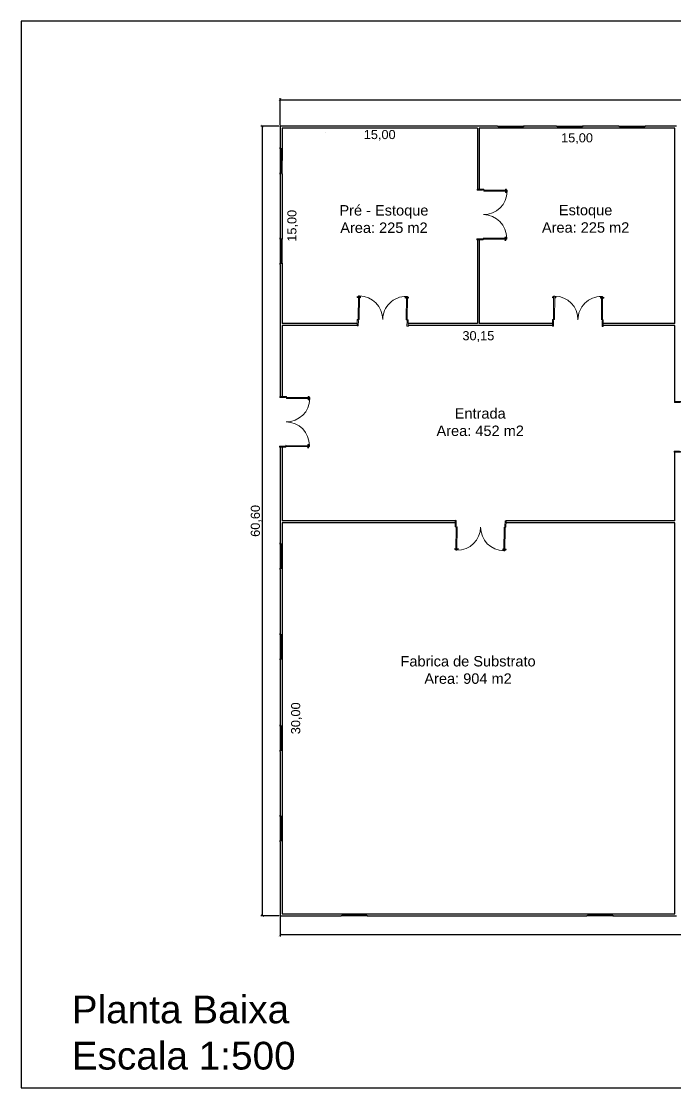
# Model space of a CAD drawing. Header units: millimetres. Extents: x 2943 to 3068, y 1960 to 2042.
# Drawn here: x 2942.8 to 2993.1, y 1960.2 to 2042.1 of the extents above; entities that cross this region are included whole.
import ezdxf

# ---------------------------------------------------------------- set-up
doc = ezdxf.new("R2010")
doc.units = ezdxf.units.MM
doc.styles.get("Standard").update_dxf_attribs({"font": 'arial.ttf'})
doc.dimstyles.new('cotas externas', dxfattribs={"dimtxt": 0.7, "dimasz": 0.2, "dimexe": 0.125, "dimexo": 0.0625, "dimgap": 0.0625, "dimtad": 1, "dimzin": 1, "dimtxsty": 'Standard', "dimblk": 'ARCHTICK', "dimcen": 0.2, "dimadec": 0, "dimazin": 0, "dimtfac": 1, "dimtmove": 0, "dimatfit": 3, "dimfxl": 1, "dimarcsym": 0})
doc.dimstyles.new('cotas internas', dxfattribs={"dimtxt": 0.7, "dimasz": 2.5, "dimexe": 1.25, "dimexo": 0.625, "dimgap": 0.0625, "dimtad": 1, "dimzin": 1, "dimtxsty": 'Standard', "dimcen": 2.5, "dimse1": 1, "dimse2": 1, "dimsd1": 1, "dimsd2": 1, "dimadec": 0, "dimazin": 0, "dimtfac": 1, "dimtmove": 0, "dimatfit": 3, "dimfxl": 1, "dimarcsym": 0})

# ---------------------------------------------------------------- blocks, each defined once
blk = doc.blocks.new('*D22')
at = {"layer": 'Defpoints', "color": 0, "transparency": 16777216}
for p in [(2962.852, 2033.873), (2977.852, 2033.873), (2977.852, 2032.828)]:
    blk.add_point(p, dxfattribs=at)
at = {"color": 0, "transparency": 16777216, "insert": (2970.352, 2033.311), "char_height": 0.7, "attachment_point": 5}
blk.add_mtext('15,00', dxfattribs=at)
blk = doc.blocks.new('_ArchTick')
at = {"color": 0, "linetype": 'ByBlock', "const_width": 0.15}
blk.add_lwpolyline([(-0.5, -0.5), (0.5, 0.5)], dxfattribs=at)
blk = doc.blocks.new('*D25')
at = {"color": 0, "lineweight": -2, "transparency": 16777216}
for p, q in [((2962.702, 2034.085), (2962.702, 2036.168)), ((3043.302, 2034.085), (3043.302, 2036.168)), ((2962.702, 2036.043), (3043.302, 2036.043))]:
    blk.add_line(p, q, dxfattribs=at)
at = {"layer": 'Defpoints', "color": 0, "transparency": 16777216}
for p in [(3043.302, 2036.043), (2962.702, 2034.023), (3043.302, 2034.023)]:
    blk.add_point(p, dxfattribs=at)
at = {"color": 0, "lineweight": -2, "transparency": 16777216, "xscale": 0.2, "yscale": 0.2, "zscale": 0.2, "rotation": 180}
blk.add_blockref('_ArchTick', (2962.702, 2036.043), dxfattribs=at)
at = {"color": 0, "lineweight": -2, "transparency": 16777216, "xscale": 0.2, "yscale": 0.2, "zscale": 0.2}
blk.add_blockref('_ArchTick', (3043.302, 2036.043), dxfattribs=at)
at = {"color": 0, "transparency": 16777216, "insert": (3003.002, 2036.526), "char_height": 0.7, "attachment_point": 5}
blk.add_mtext('80,60', dxfattribs=at)
blk = doc.blocks.new('*D28')
at = {"color": 0, "lineweight": -2, "transparency": 16777216}
for p, q in [((2962.64, 2034.023), (2961.226, 2034.023)), ((2961.351, 1973.423), (2961.351, 2034.023)), ((2962.64, 1973.423), (2961.226, 1973.423))]:
    blk.add_line(p, q, dxfattribs=at)
at = {"layer": 'Defpoints', "color": 0, "transparency": 16777216}
for p in [(2961.351, 2034.023), (2962.702, 2034.023), (2962.702, 1973.423)]:
    blk.add_point(p, dxfattribs=at)
at = {"color": 0, "lineweight": -2, "transparency": 16777216, "xscale": 0.2, "yscale": 0.2, "zscale": 0.2}
for p, rotation in [((2961.351, 2034.023), 90), ((2961.351, 1973.423), 270)]:
    blk.add_blockref('_ArchTick', p, dxfattribs=dict(at, rotation=rotation))
at = {"color": 0, "transparency": 16777216, "insert": (2960.868, 2003.723), "char_height": 0.7, "attachment_point": 5, "rotation": 90}
blk.add_mtext('60,60', dxfattribs=at)
blk = doc.blocks.new('*D30')
at = {"color": 0, "lineweight": -2, "transparency": 16777216}
for p, q in [((2962.702, 1973.36), (2962.702, 1971.823)), ((3043.302, 1973.36), (3043.302, 1971.823)), ((3043.302, 1971.948), (2962.702, 1971.948))]:
    blk.add_line(p, q, dxfattribs=at)
at = {"layer": 'Defpoints', "color": 0, "transparency": 16777216}
for p in [(2962.702, 1973.423), (3043.302, 1973.423), (2962.702, 1971.948)]:
    blk.add_point(p, dxfattribs=at)
at = {"color": 0, "lineweight": -2, "transparency": 16777216, "xscale": 0.2, "yscale": 0.2, "zscale": 0.2, "rotation": 180}
blk.add_blockref('_ArchTick', (2962.702, 1971.948), dxfattribs=at)
at = {"color": 0, "lineweight": -2, "transparency": 16777216, "xscale": 0.2, "yscale": 0.2, "zscale": 0.2}
blk.add_blockref('_ArchTick', (3043.302, 1971.948), dxfattribs=at)
at = {"color": 0, "transparency": 16777216, "insert": (3003.002, 1972.431), "char_height": 0.7, "attachment_point": 5}
blk.add_mtext('80,60', dxfattribs=at)
blk = doc.blocks.new('*D31')
at = {"layer": 'Defpoints', "color": 0, "transparency": 16777216}
for p in [(2962.852, 2033.873), (2962.852, 2018.873), (2964.158, 2018.873)]:
    blk.add_point(p, dxfattribs=at)
at = {"color": 0, "transparency": 16777216, "insert": (2963.674, 2026.373), "char_height": 0.7, "attachment_point": 5, "rotation": 90}
blk.add_mtext('15,00', dxfattribs=at)
blk = doc.blocks.new('*D32')
at = {"layer": 'Defpoints', "color": 0, "transparency": 16777216}
for p in [(2978.002, 2033.873), (2993.002, 2033.873), (2993.002, 2032.575)]:
    blk.add_point(p, dxfattribs=at)
at = {"color": 0, "transparency": 16777216, "insert": (2985.502, 2033.059), "char_height": 0.7, "attachment_point": 5}
blk.add_mtext('15,00', dxfattribs=at)
blk = doc.blocks.new('*D37')
at = {"layer": 'Defpoints', "color": 0, "transparency": 16777216}
for p in [(2962.852, 2003.573), (2962.852, 1973.573), (2964.448, 1973.573)]:
    blk.add_point(p, dxfattribs=at)
at = {"color": 0, "transparency": 16777216, "insert": (2963.965, 1988.573), "char_height": 0.7, "attachment_point": 5, "rotation": 90}
blk.add_mtext('30,00', dxfattribs=at)
blk = doc.blocks.new('*D43')
at = {"layer": 'Defpoints', "color": 0, "transparency": 16777216}
for p in [(2962.852, 2018.723), (2993.002, 2018.723), (2993.002, 2017.389)]:
    blk.add_point(p, dxfattribs=at)
at = {"color": 0, "transparency": 16777216, "insert": (2977.927, 2017.872), "char_height": 0.7, "attachment_point": 5}
blk.add_mtext('30,15', dxfattribs=at)

msp = doc.modelspace()

# ---------------------------------------------------------------- linework, layer by layer
for p, q in [((3067.83, 2042.064), (2942.837, 2042.064)), ((2942.837, 2042.064), (2942.837, 2036.574)), ((2942.837, 2036.574), (2942.837, 1960.226)), ((2962.702, 2034.023), (2962.702, 2032.35)), ((2979.4, 2034.023), (2962.702, 2034.023)), ((2962.852, 2033.873), (2962.852, 2032.35)), ((2977.852, 2033.873), (2962.852, 2033.873)), ((2977.852, 2033.873), (2977.852, 2029.188)), ((2978.002, 2033.873), (2978.002, 2029.187)), ((2979.4, 2033.873), (2978.002, 2033.873)), ((2979.5, 2034.025), (2981.338, 2034.023)), ((2981.338, 2033.873), (2979.5, 2033.873)), ((2979.519, 2033.978), (2980.886, 2033.976)), ((2979.519, 2033.922), (2980.886, 2033.919)), ((2981.319, 2033.976), (2980.886, 2033.976)), ((2981.319, 2033.919), (2980.886, 2033.919)), ((2983.932, 2034.023), (2981.4, 2034.023)), ((2983.932, 2033.873), (2981.4, 2033.873)), ((2984.032, 2034.025), (2985.869, 2034.023)), ((2985.869, 2033.873), (2984.032, 2033.875)), ((2984.051, 2033.978), (2985.418, 2033.976)), ((2984.051, 2033.922), (2985.418, 2033.919)), ((2985.851, 2033.976), (2985.418, 2033.976)), ((2985.851, 2033.919), (2985.418, 2033.919)), ((2988.724, 2034.023), (2985.932, 2034.023)), ((2988.724, 2033.873), (2985.932, 2033.873)), ((2988.824, 2034.025), (2990.661, 2034.023)), ((2990.661, 2033.873), (2988.824, 2033.875)), ((2988.842, 2033.978), (2990.209, 2033.976)), ((2988.842, 2033.922), (2990.209, 2033.919)), ((2990.643, 2033.976), (2990.209, 2033.976)), ((2990.643, 2033.919), (2990.209, 2033.919)), ((2993.152, 2034.023), (2990.724, 2034.023)), ((2993.002, 2033.873), (2990.724, 2033.873)), ((2993.002, 2018.873), (2993.002, 2033.873)), ((2962.702, 2032.278), (2962.7, 2030.441)), ((2962.749, 2032.259), (2962.747, 2030.892)), ((2962.805, 2032.259), (2962.803, 2030.892)), ((2962.852, 2032.278), (2962.85, 2030.441)), ((2962.747, 2030.459), (2962.747, 2030.892)), ((2962.803, 2030.459), (2962.803, 2030.892)), ((2962.702, 2030.35), (2962.702, 2025.41)), ((2962.852, 2030.35), (2962.852, 2025.41)), ((2962.704, 2025.347), (2962.702, 2023.51)), ((2962.751, 2025.328), (2962.749, 2023.961)), ((2962.808, 2025.328), (2962.805, 2023.961)), ((2962.852, 2023.51), (2962.854, 2025.347)), ((2977.852, 2025.288), (2977.852, 2018.873)), ((2978.002, 2025.287), (2978.002, 2018.873)), ((2962.749, 2023.528), (2962.749, 2023.961)), ((2962.805, 2023.528), (2962.805, 2023.961)), ((2962.702, 2023.41), (2962.702, 2018.873)), ((2962.852, 2023.41), (2962.852, 2018.873)), ((2962.702, 2018.873), (2962.702, 2013.282)), ((2968.629, 2018.873), (2962.852, 2018.873)), ((2962.852, 2018.723), (2962.852, 2013.305)), ((2968.628, 2018.723), (2962.852, 2018.723)), ((2977.852, 2018.723), (2972.528, 2018.723)), ((2977.852, 2018.873), (2972.53, 2018.873)), ((2983.616, 2018.723), (2977.852, 2018.723)), ((2983.618, 2018.873), (2978.002, 2018.873)), ((2993.002, 2018.723), (2987.517, 2018.723)), ((2993.002, 2018.873), (2987.518, 2018.873)), ((2993.002, 2012.895), (2993.002, 2018.723)), ((2962.702, 2009.407), (2962.702, 2003.723)), ((2962.852, 2009.405), (2962.852, 2003.723)), ((2993.002, 2003.723), (2993.002, 2008.995)), ((2962.702, 2003.723), (2962.702, 2001.991)), ((2976.152, 2003.723), (2962.852, 2003.723)), ((2962.852, 2003.573), (2962.852, 2001.991)), ((2976.151, 2003.573), (2962.852, 2003.573)), ((2993.002, 2003.573), (2980.051, 2003.573)), ((2993.002, 2003.723), (2980.052, 2003.723)), ((2993.002, 1973.573), (2993.002, 2003.573)), ((2962.704, 2001.928), (2962.702, 2000.091)), ((2962.751, 2001.91), (2962.749, 2000.542)), ((2962.808, 2001.91), (2962.805, 2000.542)), ((2962.854, 2001.928), (2962.852, 2000.041)), ((2962.749, 2000.109), (2962.749, 2000.542)), ((2962.805, 2000.109), (2962.805, 2000.542)), ((2962.702, 1999.991), (2962.702, 1995.05)), ((2962.852, 1999.991), (2962.852, 1995.05)), ((2962.704, 1994.987), (2962.702, 1993.15)), ((2962.751, 1994.969), (2962.749, 1993.602)), ((2962.808, 1994.969), (2962.805, 1993.602)), ((2962.854, 1994.987), (2962.852, 1993.15)), ((2962.749, 1993.168), (2962.749, 1993.602)), ((2962.805, 1993.168), (2962.805, 1993.602)), ((2962.702, 1993.05), (2962.702, 1988.031)), ((2962.852, 1993.05), (2962.852, 1988.031)), ((2962.704, 1987.969), (2962.702, 1986.131)), ((2962.751, 1987.95), (2962.749, 1986.583)), ((2962.808, 1987.95), (2962.805, 1986.583)), ((2962.854, 1987.969), (2962.852, 1986.131)), ((2962.749, 1986.15), (2962.749, 1986.583)), ((2962.805, 1986.15), (2962.805, 1986.583)), ((2962.702, 1986.031), (2962.702, 1981.091)), ((2962.852, 1986.031), (2962.852, 1981.091)), ((2962.704, 1981.028), (2962.702, 1979.141)), ((2962.751, 1981.01), (2962.749, 1979.642)), ((2962.808, 1981.01), (2962.805, 1979.642)), ((2962.854, 1981.028), (2962.852, 1979.141)), ((2962.702, 1979.091), (2962.702, 1973.423)), ((2962.749, 1979.209), (2962.749, 1979.642)), ((2962.805, 1979.209), (2962.805, 1979.642)), ((2962.852, 1979.091), (2962.852, 1973.573)), ((2962.702, 1973.423), (2967.388, 1973.423)), ((2962.852, 1973.573), (2967.388, 1973.573)), ((2967.388, 1973.425), (2967.388, 1973.423)), ((2967.488, 1973.575), (2969.325, 1973.573)), ((2969.325, 1973.423), (2967.488, 1973.423)), ((2967.506, 1973.528), (2968.873, 1973.526)), ((2967.506, 1973.472), (2968.873, 1973.469)), ((2969.307, 1973.526), (2968.873, 1973.526)), ((2969.307, 1973.469), (2968.873, 1973.469)), ((2969.388, 1973.573), (2986.264, 1973.573)), ((2969.388, 1973.423), (2986.264, 1973.423)), ((2986.264, 1973.425), (2986.264, 1973.423)), ((2986.364, 1973.575), (2988.202, 1973.573)), ((2988.202, 1973.423), (2986.364, 1973.423)), ((2986.383, 1973.528), (2987.75, 1973.526)), ((2986.383, 1973.472), (2987.75, 1973.469)), ((2988.183, 1973.526), (2987.75, 1973.526)), ((2988.183, 1973.469), (2987.75, 1973.469)), ((2988.264, 1973.573), (2993.002, 1973.573)), ((2988.264, 1973.423), (2993.152, 1973.423)), ((2942.837, 1960.226), (3067.83, 1960.226))]:
    msp.add_line(p, q)
at = {"lineweight": 9}
for p, q in [((2979.991, 2029.019), (2979.991, 2029.016)), ((2979.991, 2029.016), (2980.096, 2029.014)), ((2979.991, 2029.016), (2980.015, 2029.003)), ((2979.992, 2029.101), (2980.016, 2029.114)), ((2979.992, 2029.098), (2979.992, 2029.101)), ((2979.992, 2029.101), (2980.097, 2029.101)), ((2980.013, 2028.979), (2980.002, 2028.931)), ((2980.082, 2028.93), (2980.002, 2028.931)), ((2980.084, 2029.185), (2980.005, 2029.185)), ((2980.014, 2029.138), (2980.005, 2029.185)), ((2980.025, 2028.979), (2980.013, 2028.979)), ((2980.027, 2029.138), (2980.014, 2029.138)), ((2980.015, 2029.003), (2980.014, 2028.995)), ((2980.021, 2028.995), (2980.014, 2028.995)), ((2980.015, 2029.003), (2980.072, 2029.002)), ((2980.016, 2029.114), (2980.016, 2029.122)), ((2980.022, 2029.122), (2980.016, 2029.122)), ((2980.016, 2029.114), (2980.073, 2029.114)), ((2980.021, 2028.995), (2980.065, 2028.994)), ((2980.021, 2028.995), (2980.021, 2028.987)), ((2980.025, 2028.987), (2980.021, 2028.987)), ((2980.022, 2029.122), (2980.022, 2029.13)), ((2980.027, 2029.13), (2980.022, 2029.13)), ((2980.022, 2029.122), (2980.067, 2029.122)), ((2980.025, 2028.987), (2980.06, 2028.986)), ((2980.025, 2028.987), (2980.025, 2028.979)), ((2980.025, 2028.979), (2980.06, 2028.978)), ((2980.027, 2029.13), (2980.027, 2029.138)), ((2980.027, 2029.138), (2980.062, 2029.138)), ((2980.027, 2029.13), (2980.062, 2029.13)), ((2980.06, 2028.986), (2980.06, 2028.978)), ((2980.06, 2028.986), (2980.065, 2028.986)), ((2980.06, 2028.978), (2980.073, 2028.978)), ((2980.062, 2029.138), (2980.075, 2029.138)), ((2980.062, 2029.13), (2980.062, 2029.138)), ((2980.062, 2029.13), (2980.067, 2029.13)), ((2980.065, 2028.994), (2980.072, 2028.994)), ((2980.065, 2028.994), (2980.065, 2028.986)), ((2980.067, 2029.122), (2980.067, 2029.13)), ((2980.067, 2029.122), (2980.073, 2029.122)), ((2980.096, 2029.014), (2980.072, 2029.002)), ((2980.072, 2029.002), (2980.072, 2028.994)), ((2980.073, 2029.114), (2980.073, 2029.122)), ((2980.097, 2029.101), (2980.073, 2029.114)), ((2980.073, 2028.978), (2980.082, 2028.93)), ((2980.075, 2029.138), (2980.084, 2029.185)), ((2980.096, 2029.017), (2980.096, 2029.014)), ((2980.097, 2029.098), (2980.097, 2029.101)), ((2980.05, 2025.505), (2979.971, 2025.506)), ((2979.98, 2025.458), (2979.971, 2025.506)), ((2980.041, 2025.458), (2980.05, 2025.505)), ((2979.957, 2025.339), (2979.957, 2025.336)), ((2979.957, 2025.336), (2980.062, 2025.334)), ((2979.957, 2025.336), (2979.981, 2025.323)), ((2979.958, 2025.421), (2979.982, 2025.434)), ((2979.958, 2025.418), (2979.958, 2025.421)), ((2979.958, 2025.421), (2980.063, 2025.421)), ((2979.979, 2025.299), (2979.968, 2025.251)), ((2980.048, 2025.25), (2979.968, 2025.251)), ((2979.991, 2025.299), (2979.979, 2025.299)), ((2979.993, 2025.458), (2979.98, 2025.458)), ((2979.981, 2025.323), (2980.038, 2025.322)), ((2979.981, 2025.323), (2979.981, 2025.315)), ((2979.987, 2025.315), (2979.981, 2025.315)), ((2979.982, 2025.434), (2979.982, 2025.442)), ((2979.988, 2025.442), (2979.982, 2025.442)), ((2979.982, 2025.434), (2980.039, 2025.434)), ((2979.987, 2025.315), (2980.032, 2025.314)), ((2979.987, 2025.315), (2979.987, 2025.307)), ((2979.992, 2025.307), (2979.987, 2025.307)), ((2979.988, 2025.442), (2979.988, 2025.45)), ((2979.993, 2025.45), (2979.988, 2025.45)), ((2979.988, 2025.442), (2980.033, 2025.442)), ((2979.992, 2025.307), (2979.991, 2025.299)), ((2979.991, 2025.299), (2980.026, 2025.298)), ((2979.992, 2025.307), (2980.027, 2025.306)), ((2979.993, 2025.45), (2979.993, 2025.458)), ((2979.993, 2025.458), (2980.028, 2025.458)), ((2979.993, 2025.45), (2980.028, 2025.45)), ((2980.027, 2025.306), (2980.026, 2025.298)), ((2980.026, 2025.298), (2980.039, 2025.298)), ((2980.027, 2025.306), (2980.031, 2025.306)), ((2980.028, 2025.458), (2980.041, 2025.458)), ((2980.028, 2025.45), (2980.028, 2025.458)), ((2980.028, 2025.45), (2980.033, 2025.45)), ((2980.032, 2025.314), (2980.031, 2025.306)), ((2980.032, 2025.314), (2980.038, 2025.314)), ((2980.033, 2025.442), (2980.033, 2025.45)), ((2980.033, 2025.442), (2980.039, 2025.442)), ((2980.062, 2025.334), (2980.038, 2025.322)), ((2980.038, 2025.322), (2980.038, 2025.314)), ((2980.039, 2025.434), (2980.039, 2025.442)), ((2980.063, 2025.421), (2980.039, 2025.434)), ((2980.039, 2025.298), (2980.048, 2025.25)), ((2980.062, 2025.337), (2980.062, 2025.334)), ((2980.063, 2025.418), (2980.063, 2025.421)), ((2968.631, 2020.937), (2968.631, 2020.858)), ((2968.678, 2020.928), (2968.631, 2020.937)), ((2968.678, 2020.867), (2968.631, 2020.858)), ((2968.678, 2020.915), (2968.678, 2020.928)), ((2968.686, 2020.915), (2968.678, 2020.915)), ((2968.678, 2020.88), (2968.678, 2020.915)), ((2968.686, 2020.88), (2968.678, 2020.88)), ((2968.678, 2020.88), (2968.678, 2020.867)), ((2968.686, 2020.915), (2968.686, 2020.92)), ((2968.694, 2020.92), (2968.686, 2020.92)), ((2968.686, 2020.88), (2968.686, 2020.915)), ((2968.686, 2020.88), (2968.686, 2020.875)), ((2968.694, 2020.875), (2968.686, 2020.875)), ((2968.702, 2020.926), (2968.694, 2020.926)), ((2968.694, 2020.92), (2968.694, 2020.926)), ((2968.694, 2020.875), (2968.694, 2020.92)), ((2968.694, 2020.875), (2968.694, 2020.869)), ((2968.702, 2020.869), (2968.694, 2020.869)), ((2968.715, 2020.95), (2968.702, 2020.926)), ((2968.702, 2020.869), (2968.702, 2020.926)), ((2968.715, 2020.845), (2968.702, 2020.869)), ((2968.715, 2020.845), (2968.715, 2020.95)), ((2968.718, 2020.95), (2968.715, 2020.95)), ((2968.718, 2020.845), (2968.715, 2020.845)), ((2968.797, 2020.844), (2968.8, 2020.844)), ((2968.799, 2020.949), (2968.802, 2020.949)), ((2968.8, 2020.844), (2968.802, 2020.949)), ((2968.8, 2020.844), (2968.813, 2020.868)), ((2968.802, 2020.949), (2968.814, 2020.925)), ((2968.813, 2020.868), (2968.814, 2020.925)), ((2968.813, 2020.868), (2968.821, 2020.867)), ((2968.814, 2020.925), (2968.822, 2020.925)), ((2968.821, 2020.874), (2968.822, 2020.918)), ((2968.821, 2020.874), (2968.821, 2020.867)), ((2968.821, 2020.874), (2968.829, 2020.874)), ((2968.822, 2020.918), (2968.822, 2020.925)), ((2968.822, 2020.918), (2968.83, 2020.918)), ((2968.829, 2020.878), (2968.83, 2020.913)), ((2968.829, 2020.878), (2968.829, 2020.874)), ((2968.829, 2020.878), (2968.837, 2020.878)), ((2968.83, 2020.913), (2968.83, 2020.918)), ((2968.83, 2020.913), (2968.838, 2020.913)), ((2968.837, 2020.878), (2968.838, 2020.913)), ((2968.837, 2020.878), (2968.837, 2020.866)), ((2968.837, 2020.866), (2968.885, 2020.855)), ((2968.838, 2020.926), (2968.886, 2020.935)), ((2968.838, 2020.913), (2968.838, 2020.926)), ((2968.886, 2020.935), (2968.885, 2020.855)), ((2972.311, 2020.903), (2972.31, 2020.824)), ((2972.358, 2020.833), (2972.31, 2020.824)), ((2972.358, 2020.894), (2972.311, 2020.903)), ((2972.358, 2020.881), (2972.358, 2020.894)), ((2972.366, 2020.881), (2972.358, 2020.881)), ((2972.358, 2020.846), (2972.358, 2020.881)), ((2972.366, 2020.846), (2972.358, 2020.846)), ((2972.358, 2020.846), (2972.358, 2020.833)), ((2972.366, 2020.881), (2972.366, 2020.886)), ((2972.374, 2020.886), (2972.366, 2020.886)), ((2972.366, 2020.846), (2972.366, 2020.881)), ((2972.366, 2020.846), (2972.366, 2020.841)), ((2972.374, 2020.841), (2972.366, 2020.841)), ((2972.382, 2020.892), (2972.374, 2020.892)), ((2972.374, 2020.886), (2972.374, 2020.892)), ((2972.374, 2020.841), (2972.374, 2020.886)), ((2972.374, 2020.841), (2972.374, 2020.835)), ((2972.382, 2020.835), (2972.374, 2020.835)), ((2972.395, 2020.916), (2972.382, 2020.892)), ((2972.382, 2020.835), (2972.382, 2020.892)), ((2972.395, 2020.811), (2972.382, 2020.835)), ((2972.398, 2020.916), (2972.395, 2020.916)), ((2972.395, 2020.811), (2972.395, 2020.916)), ((2972.398, 2020.811), (2972.395, 2020.811)), ((2972.477, 2020.81), (2972.48, 2020.81)), ((2972.479, 2020.915), (2972.482, 2020.915)), ((2972.48, 2020.81), (2972.482, 2020.915)), ((2972.48, 2020.81), (2972.493, 2020.834)), ((2972.482, 2020.915), (2972.494, 2020.891)), ((2972.493, 2020.834), (2972.494, 2020.891)), ((2972.493, 2020.834), (2972.501, 2020.834)), ((2972.494, 2020.891), (2972.502, 2020.891)), ((2972.501, 2020.84), (2972.502, 2020.885)), ((2972.501, 2020.84), (2972.501, 2020.834)), ((2972.501, 2020.84), (2972.509, 2020.84)), ((2972.502, 2020.885), (2972.502, 2020.891)), ((2972.502, 2020.885), (2972.51, 2020.884)), ((2972.509, 2020.845), (2972.51, 2020.88)), ((2972.509, 2020.845), (2972.509, 2020.84)), ((2972.509, 2020.845), (2972.517, 2020.845)), ((2972.51, 2020.88), (2972.51, 2020.884)), ((2972.51, 2020.88), (2972.518, 2020.88)), ((2972.517, 2020.845), (2972.518, 2020.88)), ((2972.517, 2020.845), (2972.517, 2020.832)), ((2972.517, 2020.832), (2972.565, 2020.821)), ((2972.518, 2020.892), (2972.566, 2020.901)), ((2972.518, 2020.88), (2972.518, 2020.892)), ((2972.566, 2020.901), (2972.565, 2020.821)), ((2983.619, 2020.926), (2983.619, 2020.846)), ((2983.667, 2020.916), (2983.619, 2020.926)), ((2983.667, 2020.856), (2983.619, 2020.846)), ((2983.667, 2020.904), (2983.667, 2020.916)), ((2983.675, 2020.904), (2983.667, 2020.904)), ((2983.667, 2020.869), (2983.667, 2020.904)), ((2983.675, 2020.869), (2983.667, 2020.869)), ((2983.667, 2020.869), (2983.667, 2020.856)), ((2983.675, 2020.904), (2983.675, 2020.908)), ((2983.683, 2020.908), (2983.675, 2020.908)), ((2983.675, 2020.869), (2983.675, 2020.904)), ((2983.675, 2020.869), (2983.675, 2020.864)), ((2983.682, 2020.864), (2983.675, 2020.864)), ((2983.682, 2020.864), (2983.683, 2020.908)), ((2983.682, 2020.864), (2983.682, 2020.857)), ((2983.69, 2020.857), (2983.682, 2020.857)), ((2983.691, 2020.915), (2983.683, 2020.915)), ((2983.683, 2020.908), (2983.683, 2020.915)), ((2983.69, 2020.857), (2983.691, 2020.915)), ((2983.703, 2020.834), (2983.69, 2020.857)), ((2983.703, 2020.939), (2983.691, 2020.915)), ((2983.703, 2020.834), (2983.703, 2020.939)), ((2983.707, 2020.939), (2983.703, 2020.939)), ((2983.706, 2020.834), (2983.703, 2020.834)), ((2983.785, 2020.833), (2983.788, 2020.833)), ((2983.787, 2020.938), (2983.79, 2020.938)), ((2983.788, 2020.833), (2983.79, 2020.938)), ((2983.788, 2020.833), (2983.802, 2020.856)), ((2983.79, 2020.938), (2983.802, 2020.914)), ((2983.802, 2020.856), (2983.802, 2020.914)), ((2983.802, 2020.914), (2983.81, 2020.914)), ((2983.802, 2020.856), (2983.81, 2020.856)), ((2983.81, 2020.907), (2983.81, 2020.914)), ((2983.81, 2020.863), (2983.81, 2020.907)), ((2983.81, 2020.907), (2983.818, 2020.907)), ((2983.81, 2020.863), (2983.81, 2020.856)), ((2983.81, 2020.863), (2983.818, 2020.862)), ((2983.818, 2020.902), (2983.818, 2020.907)), ((2983.818, 2020.867), (2983.818, 2020.902)), ((2983.818, 2020.902), (2983.826, 2020.902)), ((2983.818, 2020.867), (2983.818, 2020.862)), ((2983.818, 2020.867), (2983.826, 2020.867)), ((2983.826, 2020.867), (2983.825, 2020.854)), ((2983.825, 2020.854), (2983.873, 2020.844)), ((2983.826, 2020.915), (2983.874, 2020.924)), ((2983.826, 2020.902), (2983.826, 2020.915)), ((2983.826, 2020.867), (2983.826, 2020.902)), ((2983.874, 2020.924), (2983.873, 2020.844)), ((2987.299, 2020.892), (2987.299, 2020.813)), ((2987.347, 2020.882), (2987.299, 2020.892)), ((2987.346, 2020.822), (2987.299, 2020.813)), ((2987.346, 2020.835), (2987.347, 2020.87)), ((2987.354, 2020.835), (2987.346, 2020.835)), ((2987.346, 2020.835), (2987.346, 2020.822)), ((2987.347, 2020.87), (2987.347, 2020.882)), ((2987.354, 2020.87), (2987.347, 2020.87)), ((2987.354, 2020.87), (2987.354, 2020.875)), ((2987.362, 2020.875), (2987.354, 2020.875)), ((2987.354, 2020.835), (2987.354, 2020.87)), ((2987.354, 2020.835), (2987.354, 2020.83)), ((2987.362, 2020.83), (2987.354, 2020.83)), ((2987.37, 2020.881), (2987.362, 2020.881)), ((2987.362, 2020.875), (2987.362, 2020.881)), ((2987.362, 2020.83), (2987.362, 2020.875)), ((2987.362, 2020.83), (2987.362, 2020.824)), ((2987.37, 2020.824), (2987.362, 2020.824)), ((2987.383, 2020.905), (2987.37, 2020.881)), ((2987.37, 2020.824), (2987.37, 2020.881)), ((2987.383, 2020.8), (2987.37, 2020.824)), ((2987.386, 2020.905), (2987.383, 2020.905)), ((2987.383, 2020.8), (2987.383, 2020.905)), ((2987.386, 2020.8), (2987.383, 2020.8)), ((2987.465, 2020.799), (2987.468, 2020.799)), ((2987.467, 2020.904), (2987.47, 2020.904)), ((2987.468, 2020.799), (2987.47, 2020.904)), ((2987.468, 2020.799), (2987.481, 2020.823)), ((2987.47, 2020.904), (2987.482, 2020.88)), ((2987.481, 2020.823), (2987.482, 2020.88)), ((2987.481, 2020.823), (2987.489, 2020.822)), ((2987.482, 2020.88), (2987.49, 2020.88)), ((2987.489, 2020.829), (2987.49, 2020.873)), ((2987.489, 2020.829), (2987.489, 2020.822)), ((2987.489, 2020.829), (2987.497, 2020.829)), ((2987.49, 2020.873), (2987.49, 2020.88)), ((2987.49, 2020.873), (2987.498, 2020.873)), ((2987.497, 2020.833), (2987.498, 2020.868)), ((2987.497, 2020.833), (2987.497, 2020.829)), ((2987.497, 2020.833), (2987.505, 2020.833)), ((2987.498, 2020.868), (2987.498, 2020.873)), ((2987.498, 2020.868), (2987.506, 2020.868)), ((2987.505, 2020.833), (2987.506, 2020.868)), ((2987.505, 2020.833), (2987.505, 2020.821)), ((2987.505, 2020.821), (2987.553, 2020.81)), ((2987.506, 2020.881), (2987.554, 2020.89)), ((2987.506, 2020.868), (2987.506, 2020.881)), ((2987.554, 2020.89), (2987.553, 2020.81)), ((2964.936, 2013.276), (2964.856, 2013.276)), ((2964.866, 2013.228), (2964.856, 2013.276)), ((2964.878, 2013.228), (2964.866, 2013.228)), ((2964.878, 2013.221), (2964.878, 2013.228)), ((2964.878, 2013.228), (2964.913, 2013.228)), ((2964.913, 2013.228), (2964.926, 2013.228)), ((2964.913, 2013.22), (2964.913, 2013.228)), ((2964.926, 2013.228), (2964.936, 2013.276)), ((2964.843, 2013.11), (2964.842, 2013.107)), ((2964.842, 2013.107), (2964.947, 2013.105)), ((2964.842, 2013.107), (2964.866, 2013.094)), ((2964.843, 2013.192), (2964.867, 2013.205)), ((2964.843, 2013.189), (2964.843, 2013.192)), ((2964.843, 2013.192), (2964.948, 2013.192)), ((2964.864, 2013.07), (2964.854, 2013.022)), ((2964.933, 2013.021), (2964.854, 2013.022)), ((2964.877, 2013.069), (2964.864, 2013.07)), ((2964.866, 2013.094), (2964.923, 2013.093)), ((2964.866, 2013.094), (2964.866, 2013.086)), ((2964.872, 2013.085), (2964.866, 2013.086)), ((2964.867, 2013.205), (2964.867, 2013.213)), ((2964.874, 2013.213), (2964.867, 2013.213)), ((2964.867, 2013.205), (2964.924, 2013.204)), ((2964.872, 2013.085), (2964.917, 2013.085)), ((2964.872, 2013.085), (2964.872, 2013.077)), ((2964.877, 2013.077), (2964.872, 2013.077)), ((2964.874, 2013.213), (2964.874, 2013.221)), ((2964.878, 2013.221), (2964.874, 2013.221)), ((2964.874, 2013.213), (2964.918, 2013.212)), ((2964.877, 2013.077), (2964.912, 2013.077)), ((2964.877, 2013.077), (2964.877, 2013.069)), ((2964.877, 2013.069), (2964.912, 2013.069)), ((2964.878, 2013.221), (2964.913, 2013.22)), ((2964.912, 2013.077), (2964.912, 2013.069)), ((2964.912, 2013.077), (2964.917, 2013.077)), ((2964.912, 2013.069), (2964.925, 2013.069)), ((2964.913, 2013.22), (2964.918, 2013.22)), ((2964.917, 2013.085), (2964.923, 2013.085)), ((2964.917, 2013.085), (2964.917, 2013.077)), ((2964.918, 2013.212), (2964.918, 2013.22)), ((2964.918, 2013.212), (2964.924, 2013.212)), ((2964.947, 2013.105), (2964.923, 2013.093)), ((2964.923, 2013.093), (2964.923, 2013.085)), ((2964.924, 2013.204), (2964.924, 2013.212)), ((2964.948, 2013.192), (2964.924, 2013.204)), ((2964.925, 2013.069), (2964.933, 2013.021)), ((2964.948, 2013.108), (2964.947, 2013.105)), ((2964.948, 2013.189), (2964.948, 2013.192)), ((2964.809, 2009.512), (2964.833, 2009.525)), ((2964.809, 2009.509), (2964.809, 2009.512)), ((2964.809, 2009.512), (2964.914, 2009.512)), ((2964.809, 2009.43), (2964.809, 2009.427)), ((2964.809, 2009.427), (2964.914, 2009.425)), ((2964.809, 2009.427), (2964.832, 2009.414)), ((2964.83, 2009.39), (2964.82, 2009.342)), ((2964.9, 2009.341), (2964.82, 2009.342)), ((2964.902, 2009.596), (2964.822, 2009.596)), ((2964.832, 2009.549), (2964.822, 2009.596)), ((2964.843, 2009.39), (2964.83, 2009.39)), ((2964.845, 2009.549), (2964.832, 2009.549)), ((2964.832, 2009.414), (2964.89, 2009.413)), ((2964.832, 2009.414), (2964.832, 2009.406)), ((2964.839, 2009.406), (2964.832, 2009.406)), ((2964.833, 2009.525), (2964.833, 2009.533)), ((2964.84, 2009.533), (2964.833, 2009.533)), ((2964.833, 2009.525), (2964.891, 2009.525)), ((2964.839, 2009.406), (2964.838, 2009.398)), ((2964.843, 2009.398), (2964.838, 2009.398)), ((2964.839, 2009.406), (2964.883, 2009.405)), ((2964.84, 2009.533), (2964.84, 2009.541)), ((2964.845, 2009.541), (2964.84, 2009.541)), ((2964.84, 2009.533), (2964.884, 2009.533)), ((2964.843, 2009.398), (2964.878, 2009.397)), ((2964.843, 2009.398), (2964.843, 2009.39)), ((2964.843, 2009.39), (2964.878, 2009.389)), ((2964.845, 2009.541), (2964.845, 2009.549)), ((2964.845, 2009.549), (2964.88, 2009.549)), ((2964.845, 2009.541), (2964.88, 2009.541)), ((2964.878, 2009.397), (2964.878, 2009.389)), ((2964.878, 2009.397), (2964.883, 2009.397)), ((2964.878, 2009.389), (2964.891, 2009.389)), ((2964.88, 2009.549), (2964.892, 2009.549)), ((2964.88, 2009.541), (2964.88, 2009.549)), ((2964.88, 2009.541), (2964.884, 2009.541)), ((2964.883, 2009.405), (2964.889, 2009.405)), ((2964.883, 2009.405), (2964.883, 2009.397)), ((2964.884, 2009.533), (2964.884, 2009.541)), ((2964.884, 2009.533), (2964.891, 2009.533)), ((2964.89, 2009.413), (2964.889, 2009.405)), ((2964.914, 2009.425), (2964.89, 2009.413)), ((2964.891, 2009.525), (2964.891, 2009.533)), ((2964.914, 2009.512), (2964.891, 2009.525)), ((2964.891, 2009.389), (2964.9, 2009.341)), ((2964.892, 2009.549), (2964.902, 2009.596)), ((2964.914, 2009.509), (2964.914, 2009.512)), ((2964.914, 2009.428), (2964.914, 2009.425)), ((2976.114, 2001.522), (2976.116, 2001.601)), ((2976.162, 2001.531), (2976.114, 2001.522)), ((2976.163, 2001.591), (2976.116, 2001.601)), ((2976.163, 2001.578), (2976.162, 2001.543)), ((2976.17, 2001.543), (2976.162, 2001.543)), ((2976.162, 2001.543), (2976.162, 2001.531)), ((2976.163, 2001.578), (2976.163, 2001.591)), ((2976.171, 2001.578), (2976.163, 2001.578)), ((2976.171, 2001.578), (2976.17, 2001.543)), ((2976.17, 2001.543), (2976.17, 2001.539)), ((2976.178, 2001.538), (2976.17, 2001.539)), ((2976.171, 2001.578), (2976.171, 2001.583)), ((2976.179, 2001.583), (2976.171, 2001.583)), ((2976.179, 2001.583), (2976.178, 2001.538)), ((2976.178, 2001.538), (2976.178, 2001.532)), ((2976.186, 2001.532), (2976.178, 2001.532)), ((2976.179, 2001.583), (2976.179, 2001.589)), ((2976.187, 2001.589), (2976.179, 2001.589)), ((2976.187, 2001.589), (2976.186, 2001.532)), ((2976.199, 2001.508), (2976.186, 2001.532)), ((2976.2, 2001.613), (2976.187, 2001.589)), ((2976.2, 2001.613), (2976.199, 2001.508)), ((2976.202, 2001.508), (2976.199, 2001.508)), ((2976.203, 2001.613), (2976.2, 2001.613)), ((2976.282, 2001.612), (2976.286, 2001.612)), ((2976.282, 2001.507), (2976.285, 2001.507)), ((2976.286, 2001.612), (2976.285, 2001.507)), ((2976.285, 2001.507), (2976.298, 2001.531)), ((2976.286, 2001.612), (2976.298, 2001.588)), ((2976.298, 2001.588), (2976.306, 2001.588)), ((2976.298, 2001.588), (2976.298, 2001.531)), ((2976.298, 2001.531), (2976.306, 2001.531)), ((2976.306, 2001.582), (2976.306, 2001.588)), ((2976.306, 2001.582), (2976.314, 2001.582)), ((2976.306, 2001.582), (2976.306, 2001.537)), ((2976.306, 2001.537), (2976.314, 2001.537)), ((2976.306, 2001.537), (2976.306, 2001.531)), ((2976.314, 2001.577), (2976.314, 2001.582)), ((2976.314, 2001.577), (2976.322, 2001.577)), ((2976.314, 2001.577), (2976.314, 2001.542)), ((2976.314, 2001.542), (2976.314, 2001.537)), ((2976.314, 2001.542), (2976.322, 2001.542)), ((2976.322, 2001.59), (2976.37, 2001.599)), ((2976.322, 2001.577), (2976.322, 2001.59)), ((2976.322, 2001.577), (2976.322, 2001.542)), ((2976.322, 2001.542), (2976.322, 2001.529)), ((2976.322, 2001.529), (2976.37, 2001.52)), ((2976.37, 2001.52), (2976.37, 2001.599)), ((2979.794, 2001.488), (2979.796, 2001.568)), ((2979.842, 2001.497), (2979.794, 2001.488)), ((2979.843, 2001.557), (2979.796, 2001.568)), ((2979.843, 2001.545), (2979.842, 2001.51)), ((2979.85, 2001.509), (2979.842, 2001.51)), ((2979.842, 2001.51), (2979.842, 2001.497)), ((2979.843, 2001.545), (2979.843, 2001.557)), ((2979.851, 2001.544), (2979.843, 2001.545)), ((2979.851, 2001.544), (2979.85, 2001.509)), ((2979.85, 2001.509), (2979.85, 2001.505)), ((2979.858, 2001.505), (2979.85, 2001.505)), ((2979.851, 2001.544), (2979.851, 2001.549)), ((2979.859, 2001.549), (2979.851, 2001.549)), ((2979.859, 2001.549), (2979.858, 2001.505)), ((2979.858, 2001.505), (2979.858, 2001.498)), ((2979.866, 2001.498), (2979.858, 2001.498)), ((2979.859, 2001.549), (2979.859, 2001.555)), ((2979.867, 2001.555), (2979.859, 2001.555)), ((2979.867, 2001.555), (2979.866, 2001.498)), ((2979.878, 2001.474), (2979.866, 2001.498)), ((2979.88, 2001.579), (2979.867, 2001.555)), ((2979.88, 2001.579), (2979.878, 2001.474)), ((2979.882, 2001.474), (2979.878, 2001.474)), ((2979.883, 2001.579), (2979.88, 2001.579)), ((2979.962, 2001.578), (2979.965, 2001.578)), ((2979.962, 2001.473), (2979.965, 2001.473)), ((2979.965, 2001.578), (2979.978, 2001.554)), ((2979.965, 2001.578), (2979.965, 2001.473)), ((2979.965, 2001.473), (2979.978, 2001.497)), ((2979.978, 2001.554), (2979.986, 2001.554)), ((2979.978, 2001.554), (2979.978, 2001.497)), ((2979.978, 2001.497), (2979.986, 2001.497)), ((2979.986, 2001.548), (2979.986, 2001.554)), ((2979.986, 2001.548), (2979.994, 2001.548)), ((2979.986, 2001.548), (2979.986, 2001.503)), ((2979.986, 2001.503), (2979.994, 2001.503)), ((2979.986, 2001.503), (2979.986, 2001.497)), ((2979.994, 2001.543), (2979.994, 2001.548)), ((2979.994, 2001.543), (2980.002, 2001.543)), ((2979.994, 2001.543), (2979.994, 2001.508)), ((2979.994, 2001.508), (2979.994, 2001.503)), ((2979.994, 2001.508), (2980.002, 2001.508)), ((2980.002, 2001.556), (2980.05, 2001.565)), ((2980.002, 2001.543), (2980.002, 2001.556)), ((2980.002, 2001.543), (2980.002, 2001.508)), ((2980.002, 2001.508), (2980.002, 2001.495)), ((2980.002, 2001.495), (2980.049, 2001.486)), ((2980.049, 2001.486), (2980.05, 2001.565))]:
    msp.add_line(p, q, dxfattribs=at)
at = {"lineweight": 30}
for points in [[(2979.4, 2034.025), (2979.5, 2034.025), (2979.5, 2033.875), (2979.4, 2033.875)], [(2981.438, 2033.873), (2981.338, 2033.873), (2981.338, 2034.023), (2981.438, 2034.023)], [(2983.932, 2034.025), (2984.032, 2034.025), (2984.032, 2033.875), (2983.932, 2033.875)], [(2985.969, 2033.873), (2985.869, 2033.873), (2985.869, 2034.023), (2985.969, 2034.023)], [(2988.724, 2034.025), (2988.824, 2034.025), (2988.824, 2033.875), (2988.724, 2033.875)], [(2990.761, 2033.873), (2990.661, 2033.873), (2990.661, 2034.023), (2990.761, 2034.023)], [(2962.852, 2032.378), (2962.852, 2032.278), (2962.702, 2032.278), (2962.702, 2032.378)], [(2962.7, 2030.341), (2962.7, 2030.441), (2962.85, 2030.441), (2962.85, 2030.341)], [(2962.854, 2025.447), (2962.854, 2025.347), (2962.704, 2025.347), (2962.704, 2025.447)], [(2962.702, 2023.41), (2962.702, 2023.51), (2962.852, 2023.51), (2962.852, 2023.41)], [(2962.854, 2002.028), (2962.854, 2001.928), (2962.704, 2001.928), (2962.704, 2002.028)], [(2962.702, 1999.991), (2962.702, 2000.091), (2962.852, 2000.091), (2962.852, 1999.991)], [(2962.854, 1995.087), (2962.854, 1994.987), (2962.704, 1994.987), (2962.704, 1995.087)], [(2962.702, 1993.05), (2962.702, 1993.15), (2962.852, 1993.15), (2962.852, 1993.05)], [(2962.854, 1988.069), (2962.854, 1987.969), (2962.704, 1987.969), (2962.704, 1988.069)], [(2962.702, 1986.031), (2962.702, 1986.131), (2962.852, 1986.131), (2962.852, 1986.031)], [(2962.854, 1981.128), (2962.854, 1981.028), (2962.704, 1981.028), (2962.704, 1981.128)], [(2962.702, 1979.091), (2962.702, 1979.191), (2962.852, 1979.191), (2962.852, 1979.091)], [(2967.388, 1973.575), (2967.488, 1973.575), (2967.488, 1973.425), (2967.388, 1973.425)], [(2969.425, 1973.423), (2969.325, 1973.423), (2969.325, 1973.573), (2969.425, 1973.573)], [(2986.264, 1973.575), (2986.364, 1973.575), (2986.364, 1973.425), (2986.264, 1973.425)], [(2988.302, 1973.423), (2988.202, 1973.423), (2988.202, 1973.573), (2988.302, 1973.573)]]:
    msp.add_lwpolyline(points, dxfattribs=at)
for points in [[(2979.5, 2033.875), (2979.5, 2034.025)], [(2980.886, 2033.944), (2979.515, 2033.947), (2979.515, 2033.953), (2980.886, 2033.951)], [(2980.886, 2033.951), (2981.323, 2033.951), (2981.323, 2033.944), (2980.886, 2033.944)], [(2981.338, 2034.023), (2981.338, 2033.873)], [(2984.032, 2033.875), (2984.032, 2034.025)], [(2985.418, 2033.944), (2984.047, 2033.947), (2984.047, 2033.953), (2985.418, 2033.951)], [(2985.418, 2033.951), (2985.854, 2033.951), (2985.854, 2033.944), (2985.418, 2033.944)], [(2985.869, 2034.023), (2985.869, 2033.873)], [(2988.824, 2033.875), (2988.824, 2034.025)], [(2990.209, 2033.944), (2988.839, 2033.947), (2988.839, 2033.953), (2990.209, 2033.951)], [(2990.209, 2033.951), (2990.646, 2033.951), (2990.646, 2033.944), (2990.209, 2033.944)], [(2990.661, 2034.023), (2990.661, 2033.873)], [(2962.702, 2032.278), (2962.852, 2032.278)], [(2962.772, 2030.892), (2962.774, 2032.263), (2962.78, 2032.263), (2962.778, 2030.892)], [(2962.85, 2030.441), (2962.7, 2030.441)], [(2962.778, 2030.892), (2962.778, 2030.456), (2962.772, 2030.456), (2962.772, 2030.892)], [(2962.704, 2025.347), (2962.854, 2025.347)], [(2962.774, 2023.961), (2962.776, 2025.332), (2962.783, 2025.332), (2962.78, 2023.961)], [(2962.78, 2023.961), (2962.78, 2023.525), (2962.774, 2023.525), (2962.774, 2023.961)], [(2962.852, 2023.51), (2962.702, 2023.51)], [(2962.704, 2001.928), (2962.854, 2001.928)], [(2962.774, 2000.542), (2962.776, 2001.913), (2962.783, 2001.913), (2962.78, 2000.542)], [(2962.78, 2000.542), (2962.78, 2000.106), (2962.774, 2000.106), (2962.774, 2000.542)], [(2962.852, 2000.091), (2962.702, 2000.091)], [(2962.704, 1994.987), (2962.854, 1994.987)], [(2962.774, 1993.602), (2962.776, 1994.972), (2962.783, 1994.972), (2962.78, 1993.602)], [(2962.78, 1993.602), (2962.78, 1993.165), (2962.774, 1993.165), (2962.774, 1993.602)], [(2962.852, 1993.15), (2962.702, 1993.15)], [(2962.704, 1987.969), (2962.854, 1987.969)], [(2962.774, 1986.583), (2962.776, 1987.954), (2962.783, 1987.954), (2962.78, 1986.583)], [(2962.78, 1986.583), (2962.78, 1986.146), (2962.774, 1986.146), (2962.774, 1986.583)], [(2962.852, 1986.131), (2962.702, 1986.131)], [(2962.704, 1981.028), (2962.854, 1981.028)], [(2962.774, 1979.642), (2962.776, 1981.013), (2962.783, 1981.013), (2962.78, 1979.642)], [(2962.852, 1979.191), (2962.702, 1979.191)], [(2962.78, 1979.642), (2962.78, 1979.206), (2962.774, 1979.206), (2962.774, 1979.642)], [(2967.488, 1973.425), (2967.488, 1973.575)], [(2968.873, 1973.494), (2967.503, 1973.497), (2967.503, 1973.503), (2968.873, 1973.501)], [(2968.873, 1973.501), (2969.31, 1973.501), (2969.31, 1973.494), (2968.873, 1973.494)], [(2969.325, 1973.573), (2969.325, 1973.423)], [(2986.364, 1973.425), (2986.364, 1973.575)], [(2987.75, 1973.494), (2986.379, 1973.497), (2986.379, 1973.503), (2987.75, 1973.501)], [(2987.75, 1973.501), (2988.187, 1973.501), (2988.187, 1973.494), (2987.75, 1973.494)], [(2988.202, 1973.573), (2988.202, 1973.423)]]:
    msp.add_lwpolyline(points)
for points in [[(2979.5, 2033.978), (2979.5, 2033.922), (2979.519, 2033.922, 0.414214), (2979.525, 2033.928), (2979.525, 2033.944, 0.414214), (2979.523, 2033.947), (2979.515, 2033.947), (2979.515, 2033.953), (2979.523, 2033.953, 0.414214), (2979.525, 2033.955), (2979.525, 2033.971, 0.414214), (2979.519, 2033.978), (2979.519, 2033.978)], [(2981.338, 2033.919), (2981.338, 2033.976), (2981.319, 2033.976, 0.414214), (2981.313, 2033.969), (2981.313, 2033.953, 0.414214), (2981.315, 2033.951), (2981.323, 2033.951), (2981.323, 2033.944), (2981.315, 2033.944, 0.414214), (2981.313, 2033.942), (2981.313, 2033.926, 0.414214), (2981.319, 2033.919), (2981.319, 2033.919)], [(2984.032, 2033.978), (2984.032, 2033.922), (2984.051, 2033.922, 0.414214), (2984.057, 2033.928), (2984.057, 2033.944, 0.414214), (2984.055, 2033.947), (2984.047, 2033.947), (2984.047, 2033.953), (2984.055, 2033.953, 0.414214), (2984.057, 2033.955), (2984.057, 2033.971, 0.414214), (2984.051, 2033.978), (2984.051, 2033.978)], [(2985.869, 2033.919), (2985.869, 2033.976), (2985.851, 2033.976, 0.414214), (2985.844, 2033.969), (2985.844, 2033.953, 0.414214), (2985.847, 2033.951), (2985.854, 2033.951), (2985.854, 2033.944), (2985.847, 2033.944, 0.414214), (2985.844, 2033.942), (2985.844, 2033.926, 0.414214), (2985.851, 2033.919), (2985.851, 2033.919)], [(2988.824, 2033.978), (2988.824, 2033.922), (2988.842, 2033.922, 0.414214), (2988.849, 2033.928), (2988.849, 2033.944, 0.414214), (2988.846, 2033.947), (2988.839, 2033.947), (2988.839, 2033.953), (2988.846, 2033.953, 0.414214), (2988.849, 2033.955), (2988.849, 2033.971, 0.414214), (2988.842, 2033.978), (2988.842, 2033.978)], [(2990.661, 2033.919), (2990.661, 2033.976), (2990.643, 2033.976, 0.414214), (2990.636, 2033.969), (2990.636, 2033.953, 0.414214), (2990.639, 2033.951), (2990.646, 2033.951), (2990.646, 2033.944), (2990.639, 2033.944, 0.414214), (2990.636, 2033.942), (2990.636, 2033.926, 0.414214), (2990.643, 2033.919), (2990.643, 2033.919)], [(2962.805, 2032.278), (2962.749, 2032.278), (2962.749, 2032.259, 0.414214), (2962.755, 2032.253), (2962.771, 2032.253, 0.414214), (2962.774, 2032.255), (2962.774, 2032.263), (2962.78, 2032.263), (2962.78, 2032.255, 0.414214), (2962.783, 2032.253), (2962.799, 2032.253, 0.414214), (2962.805, 2032.259), (2962.805, 2032.259)], [(2962.747, 2030.441), (2962.803, 2030.441), (2962.803, 2030.459, 0.414214), (2962.796, 2030.466), (2962.78, 2030.466, 0.414214), (2962.778, 2030.463), (2962.778, 2030.456), (2962.772, 2030.456), (2962.772, 2030.463, 0.414214), (2962.769, 2030.466), (2962.753, 2030.466, 0.414214), (2962.747, 2030.459), (2962.747, 2030.459)], [(2962.808, 2025.347), (2962.751, 2025.347), (2962.751, 2025.328, 0.414214), (2962.758, 2025.322), (2962.774, 2025.322, 0.414214), (2962.776, 2025.324), (2962.776, 2025.332), (2962.783, 2025.332), (2962.783, 2025.324, 0.414214), (2962.785, 2025.322), (2962.801, 2025.322, 0.414214), (2962.808, 2025.328), (2962.808, 2025.328)], [(2962.749, 2023.51), (2962.805, 2023.51), (2962.805, 2023.528, 0.414214), (2962.799, 2023.535), (2962.783, 2023.535, 0.414214), (2962.78, 2023.532), (2962.78, 2023.525), (2962.774, 2023.525), (2962.774, 2023.532, 0.414214), (2962.771, 2023.535), (2962.755, 2023.535, 0.414214), (2962.749, 2023.528), (2962.749, 2023.528)], [(2962.808, 2001.928), (2962.751, 2001.928), (2962.751, 2001.91, 0.414214), (2962.758, 2001.903), (2962.774, 2001.903, 0.414214), (2962.776, 2001.906), (2962.776, 2001.913), (2962.783, 2001.913), (2962.783, 2001.906, 0.414214), (2962.785, 2001.903), (2962.801, 2001.903, 0.414214), (2962.808, 2001.91), (2962.808, 2001.91)], [(2962.749, 2000.091), (2962.805, 2000.091), (2962.805, 2000.109, 0.414214), (2962.799, 2000.116), (2962.783, 2000.116, 0.414214), (2962.78, 2000.113), (2962.78, 2000.106), (2962.774, 2000.106), (2962.774, 2000.113, 0.414214), (2962.771, 2000.116), (2962.755, 2000.116, 0.414214), (2962.749, 2000.109), (2962.749, 2000.109)], [(2962.808, 1994.987), (2962.751, 1994.987), (2962.751, 1994.969, 0.414214), (2962.758, 1994.962), (2962.774, 1994.962, 0.414214), (2962.776, 1994.965), (2962.776, 1994.972), (2962.783, 1994.972), (2962.783, 1994.965, 0.414214), (2962.785, 1994.962), (2962.801, 1994.962, 0.414214), (2962.808, 1994.969), (2962.808, 1994.969)], [(2962.749, 1993.15), (2962.805, 1993.15), (2962.805, 1993.168, 0.414214), (2962.799, 1993.175), (2962.783, 1993.175, 0.414214), (2962.78, 1993.172), (2962.78, 1993.165), (2962.774, 1993.165), (2962.774, 1993.172, 0.414214), (2962.771, 1993.175), (2962.755, 1993.175, 0.414214), (2962.749, 1993.168), (2962.749, 1993.168)], [(2962.808, 1987.969), (2962.751, 1987.969), (2962.751, 1987.95, 0.414214), (2962.758, 1987.944), (2962.774, 1987.944, 0.414214), (2962.776, 1987.946), (2962.776, 1987.954), (2962.783, 1987.954), (2962.783, 1987.946, 0.414214), (2962.785, 1987.944), (2962.801, 1987.944, 0.414214), (2962.808, 1987.95), (2962.808, 1987.95)], [(2962.749, 1986.131), (2962.805, 1986.131), (2962.805, 1986.15, 0.414214), (2962.799, 1986.156), (2962.783, 1986.156, 0.414214), (2962.78, 1986.154), (2962.78, 1986.146), (2962.774, 1986.146), (2962.774, 1986.154, 0.414214), (2962.771, 1986.156), (2962.755, 1986.156, 0.414214), (2962.749, 1986.15), (2962.749, 1986.15)], [(2962.808, 1981.028), (2962.751, 1981.028), (2962.751, 1981.01, 0.414214), (2962.758, 1981.003), (2962.774, 1981.003, 0.414214), (2962.776, 1981.006), (2962.776, 1981.013), (2962.783, 1981.013), (2962.783, 1981.006, 0.414214), (2962.785, 1981.003), (2962.801, 1981.003, 0.414214), (2962.808, 1981.01), (2962.808, 1981.01)], [(2962.749, 1979.191), (2962.805, 1979.191), (2962.805, 1979.209, 0.414214), (2962.799, 1979.216), (2962.783, 1979.216, 0.414214), (2962.78, 1979.213), (2962.78, 1979.206), (2962.774, 1979.206), (2962.774, 1979.213, 0.414214), (2962.771, 1979.216), (2962.755, 1979.216, 0.414214), (2962.749, 1979.209), (2962.749, 1979.209)], [(2967.488, 1973.528), (2967.488, 1973.472), (2967.506, 1973.472, 0.414214), (2967.513, 1973.478), (2967.513, 1973.494, 0.414214), (2967.51, 1973.497), (2967.503, 1973.497), (2967.503, 1973.503), (2967.51, 1973.503, 0.414214), (2967.513, 1973.505), (2967.513, 1973.521, 0.414214), (2967.506, 1973.528), (2967.506, 1973.528)], [(2969.325, 1973.469), (2969.325, 1973.526), (2969.307, 1973.526, 0.414214), (2969.3, 1973.519), (2969.3, 1973.503, 0.414214), (2969.303, 1973.501), (2969.31, 1973.501), (2969.31, 1973.494), (2969.303, 1973.494, 0.414214), (2969.3, 1973.492), (2969.3, 1973.476, 0.414214), (2969.307, 1973.469), (2969.307, 1973.469)], [(2986.364, 1973.528), (2986.364, 1973.472), (2986.383, 1973.472, 0.414214), (2986.389, 1973.478), (2986.389, 1973.494, 0.414214), (2986.387, 1973.497), (2986.379, 1973.497), (2986.379, 1973.503), (2986.387, 1973.503, 0.414214), (2986.389, 1973.505), (2986.389, 1973.521, 0.414214), (2986.383, 1973.528), (2986.383, 1973.528)], [(2988.202, 1973.469), (2988.202, 1973.526), (2988.183, 1973.526, 0.414214), (2988.177, 1973.519), (2988.177, 1973.503, 0.414214), (2988.179, 1973.501), (2988.187, 1973.501), (2988.187, 1973.494), (2988.179, 1973.494, 0.414214), (2988.177, 1973.492), (2988.177, 1973.476, 0.414214), (2988.183, 1973.469), (2988.183, 1973.469)]]:
    msp.add_lwpolyline(points, format="xyb", close=True)
msp.add_lwpolyline([(2966.172, 2033.529), (2966.172, 2033.529)], close=True)
at = {"lineweight": 9, "ltscale": 0.3}
for points in [[(2978.337, 2029.124), (2978.257, 2029.124), (2978.257, 2029.104), (2977.837, 2029.108), (2977.838, 2029.188), (2978.338, 2029.184)], [(2978.336, 2029.034), (2978.337, 2029.114), (2980.137, 2029.097), (2980.136, 2029.017)], [(2978.302, 2025.344), (2978.222, 2025.345), (2978.223, 2025.365), (2977.803, 2025.368), (2977.802, 2025.288), (2978.302, 2025.284)], [(2978.303, 2025.434), (2978.303, 2025.354), (2980.102, 2025.337), (2980.103, 2025.417)], [(2968.782, 2019.189), (2968.702, 2019.19), (2968.719, 2020.99), (2968.799, 2020.989)], [(2972.382, 2019.156), (2972.462, 2019.156), (2972.479, 2020.955), (2972.399, 2020.956)], [(2983.771, 2019.178), (2983.691, 2019.179), (2983.707, 2020.979), (2983.787, 2020.978)], [(2987.37, 2019.145), (2987.45, 2019.144), (2987.467, 2020.944), (2987.387, 2020.945)], [(2968.692, 2019.19), (2968.692, 2019.11), (2968.712, 2019.11), (2968.708, 2018.69), (2968.628, 2018.691), (2968.632, 2019.191)], [(2972.472, 2019.155), (2972.471, 2019.075), (2972.451, 2019.076), (2972.448, 2018.656), (2972.528, 2018.655), (2972.532, 2019.155)], [(2983.681, 2019.179), (2983.68, 2019.099), (2983.7, 2019.099), (2983.696, 2018.679), (2983.616, 2018.68), (2983.621, 2019.18)], [(2987.46, 2019.144), (2987.46, 2019.064), (2987.44, 2019.064), (2987.436, 2018.644), (2987.516, 2018.644), (2987.52, 2019.144)], [(2963.189, 2013.214), (2963.109, 2013.215), (2963.109, 2013.195), (2962.689, 2013.199), (2962.689, 2013.279), (2963.189, 2013.274)], [(2963.188, 2013.124), (2963.189, 2013.204), (2964.989, 2013.188), (2964.988, 2013.108)], [(2993.487, 2012.831), (2993.407, 2012.832), (2993.407, 2012.812), (2992.987, 2012.815), (2992.988, 2012.895), (2993.488, 2012.891)], [(2963.154, 2009.435), (2963.074, 2009.435), (2963.074, 2009.455), (2962.654, 2009.459), (2962.654, 2009.379), (2963.153, 2009.375)], [(2963.155, 2009.525), (2963.154, 2009.445), (2964.954, 2009.428), (2964.955, 2009.508)], [(2993.452, 2009.051), (2993.372, 2009.052), (2993.373, 2009.072), (2992.953, 2009.076), (2992.952, 2008.996), (2993.452, 2008.991)], [(2976.208, 2003.267), (2976.209, 2003.347), (2976.229, 2003.347), (2976.233, 2003.767), (2976.153, 2003.768), (2976.148, 2003.268)], [(2979.988, 2003.233), (2979.989, 2003.313), (2979.969, 2003.313), (2979.973, 2003.733), (2980.053, 2003.732), (2980.048, 2003.232)], [(2976.298, 2003.267), (2976.218, 2003.267), (2976.202, 2001.467), (2976.282, 2001.467)], [(2979.898, 2003.234), (2979.978, 2003.233), (2979.961, 2001.433), (2979.881, 2001.434)]]:
    msp.add_lwpolyline(points, close=True, dxfattribs=at)
for centre, start, end in [((2978.336, 2029.034), 269.47335, 359.47335), ((2978.303, 2025.434), 359.47335, 89.47335), ((2968.782, 2019.189), 359.47335, 89.47335), ((2972.382, 2019.156), 89.47335, 179.47335), ((2983.771, 2019.178), 359.47335, 89.47335), ((2987.37, 2019.145), 89.47335, 179.47335), ((2963.188, 2013.124), 269.47335, 359.47335), ((2963.155, 2009.525), 359.47335, 89.47335), ((2976.298, 2003.267), 269.47335, 359.47335), ((2979.898, 2003.234), 179.47335, 269.47335)]:
    msp.add_arc(centre, 1.8, start, end, dxfattribs=at)

# ---------------------------------------------------------------- texts
at = {"attachment_point": 1}
for s, width, insert, char_height in [('\\pxqc;Pré - Estoque\\PArea: 225 m2', 11.2183, (2965.069, 2027.959), 0.8), ('\\pxqc;Estoque\\PArea: 225 m2', 11.2183, (2980.552, 2027.976), 0.8), ('\\pxqc;Entrada\\PArea: 452 m2', 11.2183, (2972.459, 2012.374), 0.8), ('\\pxqc;Fabrica de Substrato\\PArea: 904 m2', 11.2183, (2971.526, 1993.354), 0.8), ('Planta Baixa\\PEscala 1:500', 34.08895, (2946.707, 1967.295), 2.1288)]:
    msp.add_mtext_dynamic_manual_height_columns(s, width=width, gutter_width=2.404, heights=[0], dxfattribs=dict(at, insert=insert, char_height=char_height))

# ---------------------------------------------------------------- dimensions: what is measured, and where the dimension line sits
for base, p1, p2, dimstyle, picture, middle in [((3043.302, 2036.043), (2962.702, 2034.023), (3043.302, 2034.023), 'cotas externas', '*D25', (3003.002, 2036.526)), ((2977.852, 2032.828), (2962.852, 2033.873), (2977.852, 2033.873), 'cotas internas', '*D22', (2970.352, 2033.311)), ((2993.002, 2032.575), (2978.002, 2033.873), (2993.002, 2033.873), 'cotas internas', '*D32', (2985.502, 2033.059)), ((2993.002, 2017.389), (2962.852, 2018.723), (2993.002, 2018.723), 'cotas internas', '*D43', (2977.927, 2017.872)), ((2962.702, 1971.948), (3043.302, 1973.423), (2962.702, 1973.423), 'cotas externas', '*D30', (3003.002, 1972.431))]:
    dim = msp.add_linear_dim(base=base, p1=p1, p2=p2, dimstyle=dimstyle)
    dim.commit()
    dim.dimension.update_dxf_attribs({"geometry": picture, "text_midpoint": middle})
for base, p1, p2, dimstyle, picture, middle in [((2961.351, 2034.023), (2962.702, 1973.423), (2962.702, 2034.023), 'cotas externas', '*D28', (2960.868, 2003.723)), ((2964.158, 2018.873), (2962.852, 2033.873), (2962.852, 2018.873), 'cotas internas', '*D31', (2963.674, 2026.373)), ((2964.448, 1973.573), (2962.852, 2003.573), (2962.852, 1973.573), 'cotas internas', '*D37', (2963.965, 1988.573))]:
    dim = msp.add_linear_dim(base=base, p1=p1, p2=p2, angle=90, dimstyle=dimstyle)
    dim.commit()
    dim.dimension.update_dxf_attribs({"geometry": picture, "text_midpoint": middle})

doc.saveas('drawing.dxf')
